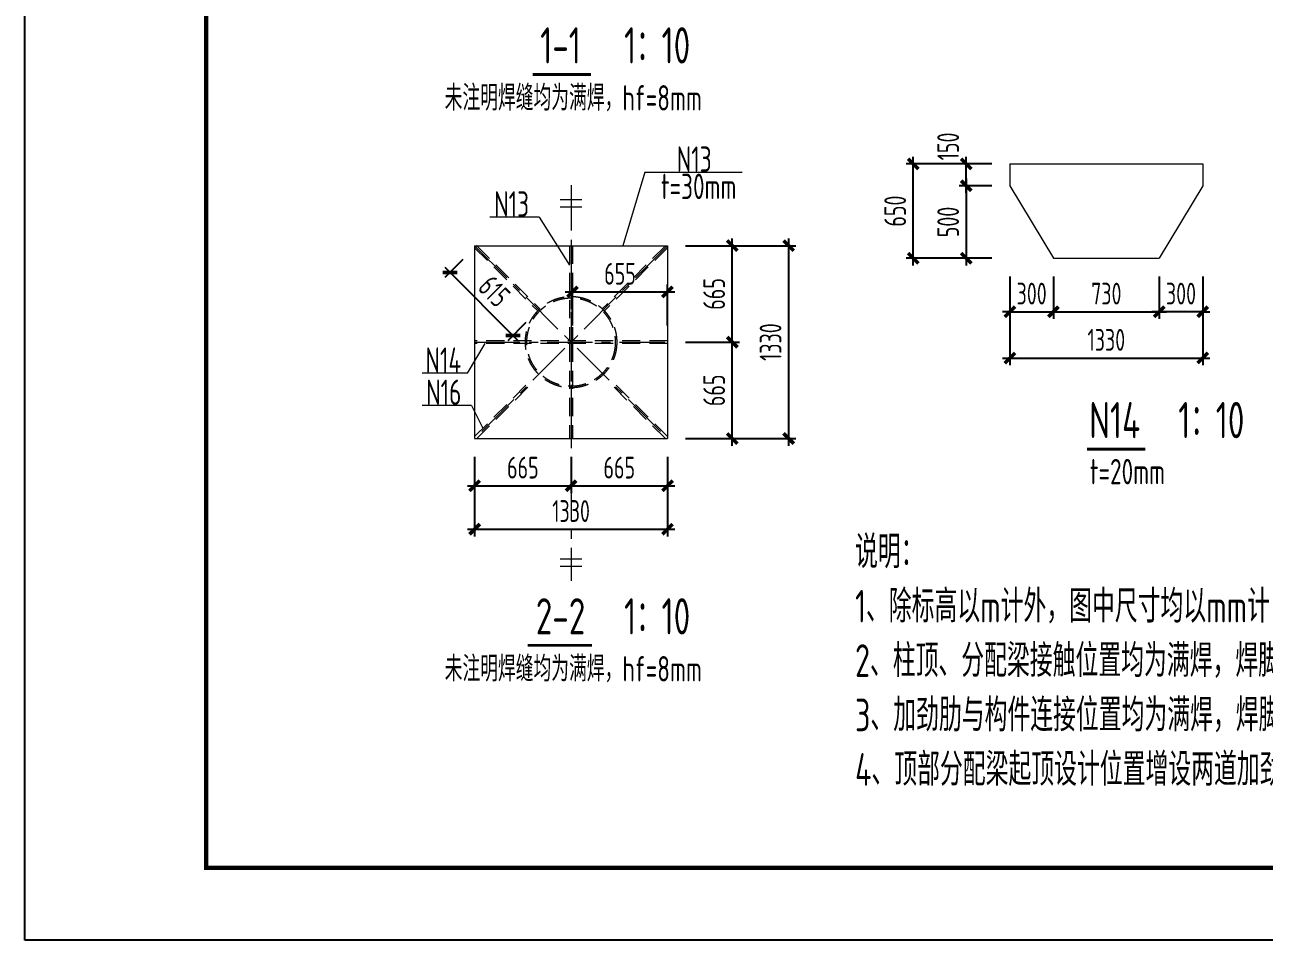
# Model space of a CAD drawing. Extents: x -2876908 to 633791, y -1383861 to 872234.
# Drawn here: x 160740 to 246225, y -631023 to -567908 of the extents above; entities that cross this region are included whole.
import ezdxf
from ezdxf.enums import TextEntityAlignment as Align

# ---------------------------------------------------------------- set-up
doc = ezdxf.new("R2010")
doc.units = 0
doc.header["$LTSCALE"] = 5
doc.header["$MEASUREMENT"] = 0
doc.linetypes.add('CENTER', pattern=[2, 1.25, -0.25, 0.25, -0.25])
doc.linetypes.add('DASHED', pattern=[0.75, 0.5, -0.25])
doc.layers.get('0').update_dxf_attribs({"linetype": 'CONTINUOUS', "lineweight": 25})
doc.layers.get('DEFPOINTS').update_dxf_attribs({"color": 35, "linetype": 'CONTINUOUS', "lineweight": 13})
for name, color, linetype, lineweight in [('1粗实线', 1, 'CONTINUOUS', 30), ('3中心线', 6, 'CENTER', 18), ('4虚线', 2, 'DASHED', 18), ('5标注', 3, 'CONTINUOUS', 15), ('6文本', 7, 'CONTINUOUS', 15), ('8轮廓线', 4, 'CONTINUOUS', 15), ('DIM', 3, 'CONTINUOUS', 0), ('HFZT', 5, 'CONTINUOUS', 15), ('THIN', 7, 'CONTINUOUS', 0)]:
    doc.layers.add(name, color=color, linetype=linetype, lineweight=lineweight)
doc.layers.add('M_Dim', color=3, linetype='CONTINUOUS')
doc.styles.add('TSSD_Dimension', font='tssdeng.shx', dxfattribs={"width": 0.7, "bigfont": 'hztxt.shx'})
doc.styles.add('TSSD_NORM', font='tssdeng.shx', dxfattribs={"width": 0.7, "bigfont": 'hztxt.shx'})
doc.dimstyles.new('TSSD_100_100', dxfattribs={"dimtxt": 300, "dimasz": 100, "dimexe": 100, "dimexo": 250, "dimgap": 100, "dimtad": 1, "dimdec": 0, "dimzin": 0, "dimdsep": 46, "dimtxsty": 'TSSD_Dimension', "dimblk": 'ARCHTICK', "dimblk1": 'ARCHTICK', "dimblk2": 'ARCHTICK', "dimcen": 0, "dimdle": 100, "dimclrt": 7, "dimadec": 0, "dimazin": 0, "dimtfac": 1, "dimtdec": 0, "dimtix": 1, "dimtmove": 2, "dimatfit": 3, "dimfxl": 1, "dimtolj": 1, "dimtzin": 0, "dimarcsym": 0})

# ---------------------------------------------------------------- blocks, each defined once
blk = doc.blocks.new('施工设计图框')
at = {"color": 7, "linetype": 'Continuous'}
blk.add_lwpolyline([(-395.5, -13.5), (-395.5, 283.5), (24.5, 283.5), (24.5, -13.5), (-395.5, -13.5)], dxfattribs=at)
at = {"layer": '1粗实线', "color": 7, "linetype": 'Continuous', "const_width": 0.6}
blk.add_lwpolyline([(-370.5, -3.5), (-370.5, 273.5), (14.5, 273.5), (14.5, -3.5), (-370.5, -3.5)], dxfattribs=at)
at = {"layer": 'HFZT', "color": 2, "style": 'TSSD_NORM', "width": 0.7}
for tag, height, p in [('比例尺', 2.5, (7.25, 17.5)), ('图号', 2.5, (-20.49, 3.5)), ('日期', 2.5, (7.25, 3.5)), ('图名', 4, (-76.24, 0.75))]:
    blk.add_attdef(tag, text='', height=height, dxfattribs=at).set_placement(p, align=Align.MIDDLE)
blk = doc.blocks.new('_ArchTick')
at = {"color": 0, "linetype": 'ByBlock', "const_width": 0.5}
blk.add_lwpolyline([(-0.71, -0.71), (0.71, 0.71)], dxfattribs=at)
blk = doc.blocks.new('*D777')
at = {"layer": 'DEFPOINTS', "color": 0, "transparency": 16777216}
for p in [(191768, -596437), (198418, -596437), (198418, -599691)]:
    blk.add_point(p, dxfattribs=at)
at = {"layer": 'DIM', "color": 0, "lineweight": -2, "transparency": 16777216}
for p, q in [((191768, -597687), (191768, -600191)), ((198418, -597687), (198418, -600191)), ((191268, -599691), (198918, -599691))]:
    blk.add_line(p, q, dxfattribs=at)
at = {"layer": 'DIM', "color": 0, "lineweight": -2, "transparency": 16777216, "xscale": 500, "yscale": 500, "zscale": 500, "rotation": 180}
blk.add_blockref('_ArchTick', (191768, -599691), dxfattribs=at)
at = {"layer": 'DIM', "color": 0, "lineweight": -2, "transparency": 16777216, "xscale": 500, "yscale": 500, "zscale": 500}
blk.add_blockref('_ArchTick', (198418, -599691), dxfattribs=at)
at = {"layer": 'DIM', "color": 7, "transparency": 16777216, "insert": (195093, -598441), "char_height": 1500, "attachment_point": 5, "style": 'TSSD_Dimension'}
blk.add_mtext('\\A1;665', dxfattribs=at)
blk = doc.blocks.new('*D778')
at = {"layer": 'DEFPOINTS', "color": 0, "transparency": 16777216}
for p in [(198418, -596437), (205068, -596437), (205068, -599691)]:
    blk.add_point(p, dxfattribs=at)
at = {"layer": 'DIM', "color": 0, "lineweight": -2, "transparency": 16777216}
for p, q in [((198418, -597687), (198418, -600191)), ((205068, -597687), (205068, -600191)), ((197918, -599691), (205568, -599691))]:
    blk.add_line(p, q, dxfattribs=at)
at = {"layer": 'DIM', "color": 0, "lineweight": -2, "transparency": 16777216, "xscale": 500, "yscale": 500, "zscale": 500, "rotation": 180}
blk.add_blockref('_ArchTick', (198418, -599691), dxfattribs=at)
at = {"layer": 'DIM', "color": 0, "lineweight": -2, "transparency": 16777216, "xscale": 500, "yscale": 500, "zscale": 500}
blk.add_blockref('_ArchTick', (205068, -599691), dxfattribs=at)
at = {"layer": 'DIM', "color": 7, "transparency": 16777216, "insert": (201743, -598441), "char_height": 1500, "attachment_point": 5, "style": 'TSSD_Dimension'}
blk.add_mtext('\\A1;665', dxfattribs=at)
blk = doc.blocks.new('*D779')
at = {"layer": 'DEFPOINTS', "color": 0, "transparency": 16777216}
for p in [(191768, -596437), (205068, -596437), (205068, -602685)]:
    blk.add_point(p, dxfattribs=at)
at = {"layer": 'DIM', "color": 0, "lineweight": -2, "transparency": 16777216}
for p, q in [((191768, -597687), (191768, -603185)), ((205068, -597687), (205068, -603185)), ((191268, -602685), (205568, -602685))]:
    blk.add_line(p, q, dxfattribs=at)
at = {"layer": 'DIM', "color": 0, "lineweight": -2, "transparency": 16777216, "xscale": 500, "yscale": 500, "zscale": 500, "rotation": 180}
blk.add_blockref('_ArchTick', (191768, -602685), dxfattribs=at)
at = {"layer": 'DIM', "color": 0, "lineweight": -2, "transparency": 16777216, "xscale": 500, "yscale": 500, "zscale": 500}
blk.add_blockref('_ArchTick', (205068, -602685), dxfattribs=at)
at = {"layer": 'DIM', "color": 7, "transparency": 16777216, "insert": (198418, -601435), "char_height": 1500, "attachment_point": 5, "style": 'TSSD_Dimension'}
blk.add_mtext('\\A1;1330', dxfattribs=at)
blk = doc.blocks.new('*D780')
at = {"layer": 'DEFPOINTS', "color": 0, "transparency": 16777216}
for p in [(205068, -589787), (209537, -589787), (205068, -596437)]:
    blk.add_point(p, dxfattribs=at)
at = {"layer": 'DIM', "color": 0, "lineweight": -2, "transparency": 16777216}
for p, q in [((206318, -589787), (210037, -589787)), ((209537, -596937), (209537, -589287)), ((206318, -596437), (210037, -596437))]:
    blk.add_line(p, q, dxfattribs=at)
at = {"layer": 'DIM', "color": 0, "lineweight": -2, "transparency": 16777216, "xscale": 500, "yscale": 500, "zscale": 500}
for p, rotation in [((209537, -589787), 90), ((209537, -596437), 270)]:
    blk.add_blockref('_ArchTick', p, dxfattribs=dict(at, rotation=rotation))
at = {"layer": 'DIM', "color": 7, "transparency": 16777216, "insert": (208287, -593112), "char_height": 1500, "attachment_point": 5, "rotation": 90, "style": 'TSSD_Dimension'}
blk.add_mtext('\\A1;665', dxfattribs=at)
blk = doc.blocks.new('*D781')
at = {"layer": 'DEFPOINTS', "color": 0, "transparency": 16777216}
for p in [(205068, -583137), (209537, -583137), (205068, -589787)]:
    blk.add_point(p, dxfattribs=at)
at = {"layer": 'DIM', "color": 0, "lineweight": -2, "transparency": 16777216}
for p, q in [((209537, -590287), (209537, -582637)), ((206318, -583137), (210037, -583137)), ((206318, -589787), (210037, -589787))]:
    blk.add_line(p, q, dxfattribs=at)
at = {"layer": 'DIM', "color": 0, "lineweight": -2, "transparency": 16777216, "xscale": 500, "yscale": 500, "zscale": 500}
for p, rotation in [((209537, -583137), 90), ((209537, -589787), 270)]:
    blk.add_blockref('_ArchTick', p, dxfattribs=dict(at, rotation=rotation))
at = {"layer": 'DIM', "color": 7, "transparency": 16777216, "insert": (208287, -586462), "char_height": 1500, "attachment_point": 5, "rotation": 90, "style": 'TSSD_Dimension'}
blk.add_mtext('\\A1;665', dxfattribs=at)
blk = doc.blocks.new('*D782')
at = {"layer": 'DEFPOINTS', "color": 0, "transparency": 16777216}
for p in [(205068, -583137), (213427, -583137), (205068, -596437)]:
    blk.add_point(p, dxfattribs=at)
at = {"layer": 'DIM', "color": 0, "lineweight": -2, "transparency": 16777216}
for p, q in [((213427, -596937), (213427, -582637)), ((206318, -583137), (213927, -583137)), ((206318, -596437), (213927, -596437))]:
    blk.add_line(p, q, dxfattribs=at)
at = {"layer": 'DIM', "color": 0, "lineweight": -2, "transparency": 16777216, "xscale": 500, "yscale": 500, "zscale": 500}
for p, rotation in [((213427, -583137), 90), ((213427, -596437), 270)]:
    blk.add_blockref('_ArchTick', p, dxfattribs=dict(at, rotation=rotation))
at = {"layer": 'DIM', "color": 7, "transparency": 16777216, "insert": (212177, -589787), "char_height": 1500, "attachment_point": 5, "rotation": 90, "style": 'TSSD_Dimension'}
blk.add_mtext('\\A1;1330', dxfattribs=at)
blk = doc.blocks.new('*D783')
at = {"layer": 'DEFPOINTS', "color": 0, "transparency": 16777216}
for p in [(191839, -583208), (196191, -587560), (194417, -589333)]:
    blk.add_point(p, dxfattribs=at)
at = {"layer": 'DIM', "color": 0, "lineweight": -2, "transparency": 16777216}
for p, q in [((190955, -584092), (189712, -585335)), ((189712, -584627), (194771, -589687)), ((195307, -588443), (194064, -589687))]:
    blk.add_line(p, q, dxfattribs=at)
at = {"layer": 'DIM', "color": 0, "lineweight": -2, "transparency": 16777216, "xscale": 500, "yscale": 500, "zscale": 500}
for p, rotation in [((190066, -584981), 134.9999999999997), ((194417, -589333), 314.9999999999997)]:
    blk.add_blockref('_ArchTick', p, dxfattribs=dict(at, rotation=rotation))
at = {"layer": 'DIM', "color": 7, "transparency": 16777216, "insert": (193125, -586273), "char_height": 1500, "attachment_point": 5, "rotation": 315, "style": 'TSSD_Dimension'}
blk.add_mtext('\\A1;615', dxfattribs=at)
blk = doc.blocks.new('*D784')
at = {"layer": 'DEFPOINTS', "color": 0, "transparency": 16777216}
for p in [(225675, -577503), (228685, -577503), (228685, -579003)]:
    blk.add_point(p, dxfattribs=at)
at = {"layer": 'DIM', "color": 0, "lineweight": -2, "transparency": 16777216}
for p, q in [((225675, -579503), (225675, -577003)), ((227435, -577503), (225175, -577503)), ((227435, -579003), (225175, -579003))]:
    blk.add_line(p, q, dxfattribs=at)
at = {"layer": 'DIM', "color": 0, "lineweight": -2, "transparency": 16777216, "xscale": 500, "yscale": 500, "zscale": 500}
for p, rotation in [((225675, -577503), 90), ((225675, -579003), 270)]:
    blk.add_blockref('_ArchTick', p, dxfattribs=dict(at, rotation=rotation))
at = {"layer": 'DIM', "color": 7, "transparency": 16777216, "insert": (224425, -576294), "char_height": 1500, "attachment_point": 5, "rotation": 90, "style": 'TSSD_Dimension'}
blk.add_mtext('\\A1;150', dxfattribs=at)
blk = doc.blocks.new('*D785')
at = {"layer": 'DEFPOINTS', "color": 0, "transparency": 16777216}
for p in [(228685, -579003), (225675, -584003), (228685, -584003)]:
    blk.add_point(p, dxfattribs=at)
at = {"layer": 'DIM', "color": 0, "lineweight": -2, "transparency": 16777216}
for p, q in [((225675, -578503), (225675, -584503)), ((227435, -579003), (225175, -579003)), ((227435, -584003), (225175, -584003))]:
    blk.add_line(p, q, dxfattribs=at)
at = {"layer": 'DIM', "color": 0, "lineweight": -2, "transparency": 16777216, "xscale": 500, "yscale": 500, "zscale": 500}
for p, rotation in [((225675, -579003), 90), ((225675, -584003), 270)]:
    blk.add_blockref('_ArchTick', p, dxfattribs=dict(at, rotation=rotation))
at = {"layer": 'DIM', "color": 7, "transparency": 16777216, "insert": (224425, -581503), "char_height": 1500, "attachment_point": 5, "rotation": 90, "style": 'TSSD_Dimension'}
blk.add_mtext('\\A1;500', dxfattribs=at)
blk = doc.blocks.new('*D786')
at = {"layer": 'DEFPOINTS', "color": 0, "transparency": 16777216}
for p in [(228685, -584003), (231685, -584003), (231685, -587692)]:
    blk.add_point(p, dxfattribs=at)
at = {"layer": 'DIM', "color": 0, "lineweight": -2, "transparency": 16777216}
for p, q in [((228685, -585253), (228685, -588192)), ((231685, -585253), (231685, -588192)), ((228685, -587692), (228185, -587692)), ((228685, -587692), (231685, -587692)), ((231685, -587692), (232185, -587692))]:
    blk.add_line(p, q, dxfattribs=at)
at = {"layer": 'DIM', "color": 0, "lineweight": -2, "transparency": 16777216, "xscale": 500, "yscale": 500, "zscale": 500}
blk.add_blockref('_ArchTick', (228685, -587692), dxfattribs=at)
at = {"layer": 'DIM', "color": 0, "lineweight": -2, "transparency": 16777216, "xscale": 500, "yscale": 500, "zscale": 500, "rotation": 180}
blk.add_blockref('_ArchTick', (231685, -587692), dxfattribs=at)
at = {"layer": 'DIM', "color": 7, "transparency": 16777216, "insert": (230185, -586442), "char_height": 1500, "attachment_point": 5, "style": 'TSSD_Dimension'}
blk.add_mtext('\\A1;300', dxfattribs=at)
blk = doc.blocks.new('*D787')
at = {"layer": 'DEFPOINTS', "color": 0, "transparency": 16777216}
for p in [(231685, -584003), (238985, -584003), (238985, -587692)]:
    blk.add_point(p, dxfattribs=at)
at = {"layer": 'DIM', "color": 0, "lineweight": -2, "transparency": 16777216}
for p, q in [((231685, -585253), (231685, -588192)), ((238985, -585253), (238985, -588192)), ((231185, -587692), (239485, -587692))]:
    blk.add_line(p, q, dxfattribs=at)
at = {"layer": 'DIM', "color": 0, "lineweight": -2, "transparency": 16777216, "xscale": 500, "yscale": 500, "zscale": 500, "rotation": 180}
blk.add_blockref('_ArchTick', (231685, -587692), dxfattribs=at)
at = {"layer": 'DIM', "color": 0, "lineweight": -2, "transparency": 16777216, "xscale": 500, "yscale": 500, "zscale": 500}
blk.add_blockref('_ArchTick', (238985, -587692), dxfattribs=at)
at = {"layer": 'DIM', "color": 7, "transparency": 16777216, "insert": (235335, -586442), "char_height": 1500, "attachment_point": 5, "style": 'TSSD_Dimension'}
blk.add_mtext('\\A1;730', dxfattribs=at)
blk = doc.blocks.new('*D788')
at = {"layer": 'DEFPOINTS', "color": 0, "transparency": 16777216}
for p in [(238985, -584003), (241985, -584003), (238985, -587692)]:
    blk.add_point(p, dxfattribs=at)
at = {"layer": 'DIM', "color": 0, "lineweight": -2, "transparency": 16777216}
for p, q in [((238985, -585253), (238985, -588192)), ((241985, -585253), (241985, -588192)), ((238985, -587692), (238485, -587692)), ((241985, -587692), (238985, -587692)), ((241985, -587692), (242485, -587692))]:
    blk.add_line(p, q, dxfattribs=at)
at = {"layer": 'DIM', "color": 0, "lineweight": -2, "transparency": 16777216, "xscale": 500, "yscale": 500, "zscale": 500}
blk.add_blockref('_ArchTick', (238985, -587692), dxfattribs=at)
at = {"layer": 'DIM', "color": 0, "lineweight": -2, "transparency": 16777216, "xscale": 500, "yscale": 500, "zscale": 500, "rotation": 180}
blk.add_blockref('_ArchTick', (241985, -587692), dxfattribs=at)
at = {"layer": 'DIM', "color": 7, "transparency": 16777216, "insert": (240485, -586442), "char_height": 1500, "attachment_point": 5, "style": 'TSSD_Dimension'}
blk.add_mtext('\\A1;300', dxfattribs=at)
blk = doc.blocks.new('*D789')
at = {"layer": 'DEFPOINTS', "color": 0, "transparency": 16777216}
for p in [(228685, -584003), (241985, -584003), (241985, -590883)]:
    blk.add_point(p, dxfattribs=at)
at = {"layer": 'DIM', "color": 0, "lineweight": -2, "transparency": 16777216}
for p, q in [((228685, -585253), (228685, -591383)), ((241985, -585253), (241985, -591383)), ((228185, -590883), (242485, -590883))]:
    blk.add_line(p, q, dxfattribs=at)
at = {"layer": 'DIM', "color": 0, "lineweight": -2, "transparency": 16777216, "xscale": 500, "yscale": 500, "zscale": 500, "rotation": 180}
blk.add_blockref('_ArchTick', (228685, -590883), dxfattribs=at)
at = {"layer": 'DIM', "color": 0, "lineweight": -2, "transparency": 16777216, "xscale": 500, "yscale": 500, "zscale": 500}
blk.add_blockref('_ArchTick', (241985, -590883), dxfattribs=at)
at = {"layer": 'DIM', "color": 7, "transparency": 16777216, "insert": (235335, -589633), "char_height": 1500, "attachment_point": 5, "style": 'TSSD_Dimension'}
blk.add_mtext('\\A1;1330', dxfattribs=at)
blk = doc.blocks.new('*D790')
at = {"layer": 'DEFPOINTS', "color": 0, "transparency": 16777216}
for p in [(205068, -586322), (198518, -589887), (205068, -589887)]:
    blk.add_point(p, dxfattribs=at)
at = {"layer": 'DIM', "color": 0, "lineweight": -2, "transparency": 16777216}
for p, q in [((198018, -586322), (205568, -586322)), ((198518, -588637), (198518, -585822)), ((205068, -588637), (205068, -585822))]:
    blk.add_line(p, q, dxfattribs=at)
at = {"layer": 'DIM', "color": 0, "lineweight": -2, "transparency": 16777216, "xscale": 500, "yscale": 500, "zscale": 500, "rotation": 180}
blk.add_blockref('_ArchTick', (198518, -586322), dxfattribs=at)
at = {"layer": 'DIM', "color": 0, "lineweight": -2, "transparency": 16777216, "xscale": 500, "yscale": 500, "zscale": 500}
blk.add_blockref('_ArchTick', (205068, -586322), dxfattribs=at)
at = {"layer": 'DIM', "color": 7, "transparency": 16777216, "insert": (201793, -585072), "char_height": 1500, "attachment_point": 5, "style": 'TSSD_Dimension'}
blk.add_mtext('\\A1;655', dxfattribs=at)
blk = doc.blocks.new('*D801')
at = {"layer": 'DEFPOINTS', "color": 0, "transparency": 16777216}
for p in [(222023, -577503), (227435, -577503), (227435, -584003)]:
    blk.add_point(p, dxfattribs=at)
at = {"layer": 'DIM', "color": 0, "lineweight": -2, "transparency": 16777216}
for p, q in [((222023, -584503), (222023, -577003)), ((226185, -577503), (221523, -577503)), ((226185, -584003), (221523, -584003))]:
    blk.add_line(p, q, dxfattribs=at)
at = {"layer": 'DIM', "color": 0, "lineweight": -2, "transparency": 16777216, "xscale": 500, "yscale": 500, "zscale": 500}
for p, rotation in [((222023, -577503), 90), ((222023, -584003), 270)]:
    blk.add_blockref('_ArchTick', p, dxfattribs=dict(at, rotation=rotation))
at = {"layer": 'DIM', "color": 7, "transparency": 16777216, "insert": (220773, -580753), "char_height": 1500, "attachment_point": 5, "rotation": 90, "style": 'TSSD_Dimension'}
blk.add_mtext('\\A1;650', dxfattribs=at)

msp = doc.modelspace()

# ---------------------------------------------------------------- linework, layer by layer
at = {"layer": '3中心线', "ltscale": 500}
for p, q in [((198418.21, -578976.409), (198418.21, -606252.623)), ((191768.21, -583136.924), (205068.21, -596436.924)), ((205068.21, -583136.924), (191768.21, -596436.924)), ((198418.21, -583136.924), (198418.21, -596436.924)), ((191768.21, -589786.924), (205068.21, -589786.924))]:
    msp.add_line(p, q, dxfattribs=at)
at = {"layer": '4虚线', "ltscale": 500}
for p, q in [((191768.21, -583278.345), (196121.236, -587631.371)), ((191909.632, -583136.924), (196262.657, -587489.949)), ((198318.21, -583136.924), (198318.21, -589686.924)), ((198518.21, -583136.924), (198518.21, -589686.924)), ((204926.789, -583136.924), (200573.763, -587489.949)), ((205068.21, -583278.345), (200715.185, -587631.371)), ((205068.21, -589686.924), (191768.21, -589686.924)), ((205068.21, -589886.924), (191768.21, -589886.924)), ((198318.21, -589886.924), (198318.21, -596436.924)), ((198518.21, -589886.924), (198518.21, -596436.924)), ((191768.21, -596295.502), (195519.957, -592543.756)), ((191909.632, -596436.924), (195661.378, -592685.177)), ((204926.789, -596436.924), (201175.043, -592685.177)), ((205068.21, -596295.502), (201316.464, -592543.756))]:
    msp.add_line(p, q, dxfattribs=at)
for radius in [3150, 3050]:
    msp.add_circle((198418.21, -589786.924), radius, dxfattribs=at)
at = {"layer": '5标注'}
for p, q in [((203500.355, -578077.764), (201982.143, -583136.924)), ((203500.355, -578077.764), (210211.385, -578077.764)), ((196211.18, -581170.13), (192823.838, -581170.13)), ((196211.18, -581170.13), (198318.21, -584488.537)), ((191909.632, -583136.924), (191768.21, -583278.345)), ((191274.549, -591936.616), (192483.257, -589886.924)), ((191274.549, -591936.616), (188139.645, -591936.616)), ((191543.937, -594151.984), (188156.595, -594151.984)), ((191543.937, -594151.984), (192338.943, -595724.77))]:
    msp.add_line(p, q, dxfattribs=at)
at = {"layer": '8轮廓线'}
for p, q in [((228684.973, -577503.22), (228684.973, -579003.22)), ((228684.973, -577503.22), (241984.973, -577503.22)), ((241984.973, -577503.22), (241984.973, -579003.22)), ((228684.973, -579003.22), (231684.973, -584003.22)), ((241984.973, -579003.22), (238984.973, -584003.22)), ((191768.21, -583136.924), (205068.21, -583136.924)), ((191768.21, -583136.924), (191768.21, -596436.924)), ((205068.21, -583136.924), (205068.21, -596436.924)), ((231684.973, -584003.22), (238984.973, -584003.22)), ((191768.21, -596436.924), (205068.21, -596436.924))]:
    msp.add_line(p, q, dxfattribs=at)
at = {"layer": 'M_Dim'}
for points in [[(195777.601, -571330.987, 200, 200, 0), (199799.5, -571330.987, 200, 200, 0)], [(234000.108, -597166.124, 200, 200, 0), (238022.007, -597166.124, 200, 200, 0)], [(195414.307, -610695.685, 200, 200, 0), (199854.545, -610695.685, 200, 200, 0)]]:
    msp.add_lwpolyline(points, format="xyseb", dxfattribs=at)
at = {"layer": 'THIN'}
for p, q in [((199168.21, -579976.409), (197668.21, -579976.409)), ((199168.21, -580476.409), (197668.21, -580476.409)), ((199168.21, -604752.623), (197668.21, -604752.623)), ((199168.21, -605252.623), (197668.21, -605252.623))]:
    msp.add_line(p, q, dxfattribs=at)

# ---------------------------------------------------------------- block references
at = {"xscale": 500, "yscale": 500, "zscale": 500}
msp.add_blockref('施工设计图框', (358492.46, -624273.382), dxfattribs=at)

# ---------------------------------------------------------------- texts
at = {"layer": '5标注', "color": 7, "style": 'TSSD_NORM', "width": 0.7}
for s, p in [('未注明焊缝均为满焊，hf=8mm', (198571.265, -572879.105)), ('t=30mm', (207220.08, -579048.293)), ('t=20mm', (236793.772, -598714.241)), ('未注明焊缝均为满焊，hf=8mm', (198571.265, -612243.802))]:
    msp.add_text(s, height=1750, dxfattribs=at).set_placement(p, align=Align.MIDDLE)
at = {"layer": '5标注', "color": 7, "char_height": 1750, "style": 'TSSD_NORM'}
for s, insert, attachment_point in [('N13', (205704.642, -578045.264), 7), ('N13', (195522.939, -581137.63), 9), ('N14', (190838.746, -591904.116), 9), ('N16', (190855.696, -594119.484), 9)]:
    msp.add_mtext(s, dxfattribs=dict(at, insert=insert, attachment_point=attachment_point))
at = {"layer": '6文本', "style": 'TSSD_NORM', "width": 0.7}
for s, p in [('1-1', (197691.68, -569327.782)), ('1：10', (204355.371, -569327.782)), ('N14', (235914.187, -595162.919)), ('1：10', (242577.878, -595162.919)), ('2-2', (197691.68, -608692.48)), ('1：10', (204355.371, -608692.48))]:
    msp.add_text(s, height=2500, dxfattribs=at).set_placement(p, align=Align.MIDDLE)
at = {"layer": '6文本', "insert": (218006.188, -603119.61), "char_height": 2250, "width": 195290.43481, "attachment_point": 1, "style": 'TSSD_NORM'}
msp.add_mtext('说明：\\P1、除标高以m计外，图中尺寸均以mm计；\\P2、柱顶、分配梁接触位置均为满焊，焊脚尺寸14mm；\\P3、加劲肋与构件连接位置均为满焊，焊脚尺寸12mm；\\P{\\C1;4、顶部分配梁起顶设计位置增设两道加劲肋板，间距300mm。}', dxfattribs=at)

# ---------------------------------------------------------------- dimensions: what is measured, and where the dimension line sits
at = {"layer": 'DIM'}
dim = msp.add_linear_dim(base=(225675.318, -577503.22), p1=(228684.973, -579003.22), p2=(228684.973, -577503.22), angle=90, dimstyle='TSSD_100_100', override={"dimtxt": 1500, "dimasz": 500, "dimexe": 500, "dimexo": 1250, "dimgap": 500, "dimlfac": 0.1, "dimdle": 500}, dxfattribs=at)
dim.commit()
dim.dimension.update_dxf_attribs({"geometry": '*D784', "text_midpoint": (224425.318, -576293.605), "dimtype": 160})
for base, p1, p2, angle, picture, middle in [((222022.748, -577503.22), (227434.973, -584003.22), (227434.973, -577503.22), 90, '*D801', (220772.748, -580753.22)), ((225675.318, -584003.22), (228684.973, -579003.22), (228684.973, -584003.22), 90, '*D785', (224425.318, -581503.22)), ((209537.428, -583136.924), (205068.21, -589786.924), (205068.21, -583136.924), 90, '*D781', (208287.428, -586461.924)), ((213427.284, -583136.924), (205068.21, -596436.924), (205068.21, -583136.924), 90, '*D782', (212177.284, -589786.924)), ((238984.973, -587691.994), (241984.973, -584003.22), (238984.973, -584003.22), 180, '*D788', (240484.973, -586441.994)), ((209537.428, -589786.924), (205068.21, -596436.924), (205068.21, -589786.924), 90, '*D780', (208287.428, -593111.924))]:
    dim = msp.add_linear_dim(base=base, p1=p1, p2=p2, angle=angle, dimstyle='TSSD_100_100', override={"dimtxt": 1500, "dimasz": 500, "dimexe": 500, "dimexo": 1250, "dimgap": 500, "dimlfac": 0.1, "dimdle": 500}, dxfattribs=at)
    dim.commit()
    dim.dimension.update_dxf_attribs({"geometry": picture, "text_midpoint": middle})
dim = msp.add_aligned_dim(p1=(191838.921, -583207.634), p2=(196190.824, -587559.537), distance=-2507.99, dimstyle='TSSD_100_100', override={"dimtxt": 1500, "dimasz": 500, "dimexe": 500, "dimexo": 1250, "dimgap": 500, "dimlfac": 0.1, "dimdle": 500}, dxfattribs=at)
dim.commit()
dim.dimension.update_dxf_attribs({"geometry": '*D783', "text_midpoint": (193125.339, -586273.119)})
for base, p1, p2, picture, middle in [((205068.21, -586321.558), (198518.21, -589886.924), (205068.21, -589886.924), '*D790', (201793.21, -585071.558)), ((231684.973, -587691.994), (228684.973, -584003.22), (231684.973, -584003.22), '*D786', (230184.973, -586441.994)), ((241984.973, -590882.528), (228684.973, -584003.22), (241984.973, -584003.22), '*D789', (235334.973, -589632.528)), ((238984.973, -587691.994), (231684.973, -584003.22), (238984.973, -584003.22), '*D787', (235334.973, -586441.994)), ((198418.21, -599691.397), (191768.21, -596436.924), (198418.21, -596436.924), '*D777', (195093.21, -598441.397)), ((205068.21, -602685.394), (191768.21, -596436.924), (205068.21, -596436.924), '*D779', (198418.21, -601435.394)), ((205068.21, -599691.397), (198418.21, -596436.924), (205068.21, -596436.924), '*D778', (201743.21, -598441.397))]:
    dim = msp.add_linear_dim(base=base, p1=p1, p2=p2, dimstyle='TSSD_100_100', override={"dimtxt": 1500, "dimasz": 500, "dimexe": 500, "dimexo": 1250, "dimgap": 500, "dimlfac": 0.1, "dimdle": 500}, dxfattribs=at)
    dim.commit()
    dim.dimension.update_dxf_attribs({"geometry": picture, "text_midpoint": middle})

doc.saveas('drawing.dxf')
